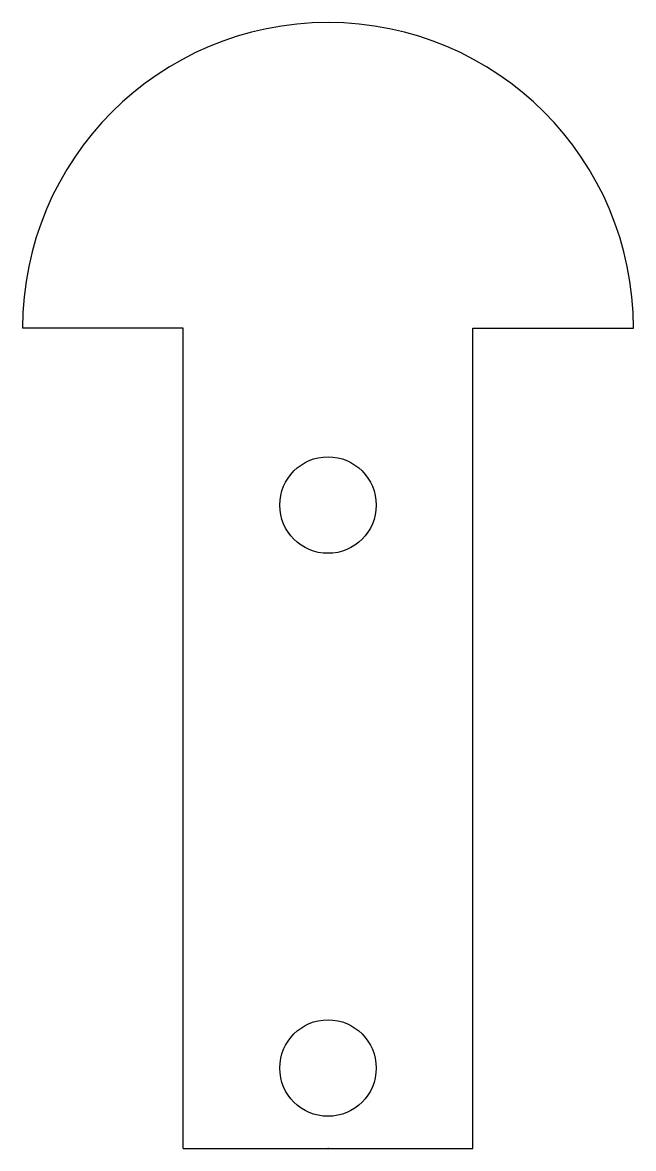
# Model space of a CAD drawing. Header units: millimetres. Extents: x -9.5 to 9.5, y 0 to 35.
import ezdxf

# ---------------------------------------------------------------- set-up
doc = ezdxf.new("R2010")
doc.units = ezdxf.units.MM
doc.header["$PDSIZE"] = -1

msp = doc.modelspace()

# ---------------------------------------------------------------- linework, layer by layer
at = {"color": 7, "linetype": 'Continuous'}
for p, q in [((-4.5, 25.5), (-9.5, 25.5)), ((-4.5, 0), (-4.5, 25.5)), ((4.5, 0), (4.5, 25.5)), ((4.5, 25.5), (9.5, 25.5)), ((-4.5, 0), (4.5, 0))]:
    msp.add_line(p, q, dxfattribs=at)
for centre in [(0, 20), (0, 2.5)]:
    msp.add_circle(centre, 1.5, dxfattribs=at)
msp.add_arc((0, 25.5), 9.5, 0, 180, dxfattribs=at)
msp.add_point((0, 0), dxfattribs=at)

doc.saveas('drawing.dxf')
